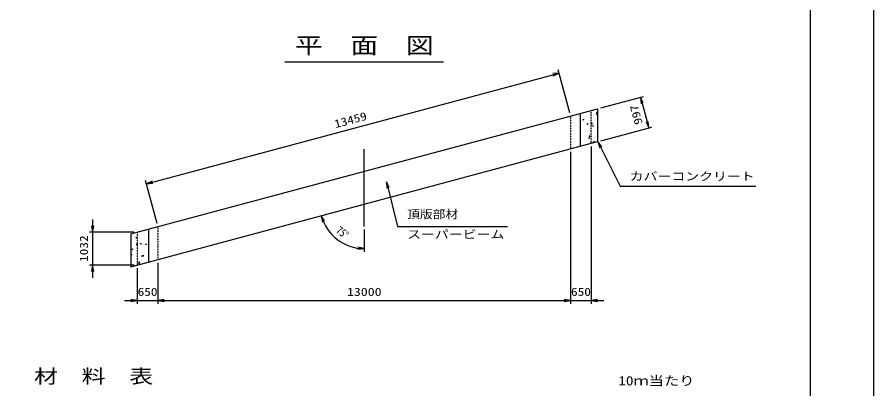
# Model space of a CAD drawing. Units: millimetres at full size. Extents: x 0 to 84100, y 0 to 59400.
# Drawn here: x 57117 to 84100, y 18476 to 30173 of the extents above; entities that cross this region are included whole.
import ezdxf
from ezdxf.enums import TextEntityAlignment as Align

# ---------------------------------------------------------------- set-up
doc = ezdxf.new("R2010")
doc.units = ezdxf.units.MM
doc.linetypes.add('CHAIN', pattern=[18.5, 12, -1.5, 3.5, -1.5])
doc.linetypes.add('DASHED_SPACED', pattern=[12, 6, -6])
for name, color, linetype, lineweight in [('0_2', 7, 'Continuous', 25), ('D-BMK', 2, 'CHAIN', 25), ('D-DCR-HCHn', 4, 'Continuous', 9), ('D-STR-STRn', 1, 'Continuous', 25), ('D-STR-TXT', 7, 'Continuous', 25), ('D-TTL', 2, 'Continuous', 25), ('D-TTL-TXT', 7, 'Continuous', 25)]:
    doc.layers.add(name, color=color, linetype=linetype, lineweight=lineweight)
doc.layers.add('D-MTR', color=7, linetype='Continuous')
doc.styles.add('ＭＳ ゴシック', font='')
doc.styles.get('ＭＳ ゴシック').set_extended_font_data('MS Gothic')

# ---------------------------------------------------------------- blocks, each defined once
blk = doc.blocks.new('open_arrow')
at = {"color": 0, "linetype": 'Continuous', "lineweight": -2}
blk.add_lwpolyline([(7.5, 1.25), (0, 0), (7.5, -1.25)], dxfattribs=at)

msp = doc.modelspace()

# ---------------------------------------------------------------- linework, layer by layer
at = {"layer": '0_2'}
for p, q in [((61187.653, 24931.24), (74187.653, 28414.579)), ((74524.118, 27158.876), (74161.771, 28511.172)), ((75496.593, 27315.922), (76848.889, 27678.268)), ((76752.296, 27652.387), (77010.339, 26689.359)), ((75496.593, 26283.751), (77106.931, 26715.24)), ((74550, 25930.113), (74550, 21153.953)), ((74550, 25930.113), (74550, 21153.953)), ((75200, 26104.28), (75200, 21153.953)), ((61524.118, 23675.536), (61161.771, 25027.832)), ((59495, 23803.437), (59495, 21971.267)), ((68050, 23488.443), (68050, 22788.443)), ((60795, 23403.437), (59395, 23403.437)), ((61550, 22446.773), (61550, 21153.953)), ((61550, 22446.773), (61550, 21153.953)), ((60800, 22371.267), (59395, 22371.267)), ((60900, 22271.267), (60900, 21153.953)), ((60500, 21253.953), (61950, 21253.953)), ((61550, 21253.953), (74550, 21253.953)), ((74150, 21253.953), (75600, 21253.953))]:
    msp.add_line(p, q, dxfattribs=at)
msp.add_arc((68050, 24288.443), 1400, 195, 270, dxfattribs=at)
at = {"layer": 'D-BMK'}
msp.add_line((68050, 23588.443), (68050, 26020.613), dxfattribs=at)
at = {"layer": 'D-DCR-HCHn'}
for p, q in [((74996.786, 27181.999), (75022.331, 27179.764)), ((75022.521, 27179.633), (75020.893, 27188.459)), ((75356.331, 27150.567), (75380.821, 27179.753)), ((75356.335, 27150.543), (75386.699, 27147.886)), ((75358.504, 27113.35), (75394.073, 27127.004)), ((75358.548, 27113.287), (75383.817, 27096.243)), ((75386.889, 27147.752), (75381.015, 27179.595)), ((75383.842, 27096.249), (75394.142, 27126.947)), ((74931.671, 26949.505), (74967.241, 26963.158)), ((74931.715, 26949.442), (74956.984, 26932.398)), ((74957.009, 26932.403), (74967.309, 26963.101)), ((75062.448, 26800.331), (75086.939, 26829.518)), ((75062.453, 26800.307), (75092.817, 26797.651)), ((75093.004, 26797.519), (75087.13, 26829.362)), ((75187.081, 26807.336), (75200, 26820.8)), ((75187.13, 26807.237), (75200, 26805.241)), ((75200, 26820.8), (75226.649, 26848.574)), ((75200, 26805.241), (75232.31, 26800.23)), ((75232.271, 26800.269), (75226.659, 26848.514)), ((75234.901, 26744.974), (75270.47, 26758.627)), ((75234.944, 26744.912), (75260.213, 26727.867)), ((75260.237, 26727.873), (75270.538, 26758.571)), ((75132.935, 26418.218), (75157.426, 26447.404)), ((75163.487, 26415.405), (75157.613, 26447.248)), ((75111.298, 26376.597), (75146.867, 26390.251)), ((75111.34, 26376.536), (75136.609, 26359.491)), ((75132.938, 26418.194), (75163.302, 26415.538)), ((75136.633, 26359.497), (75146.933, 26390.195)), ((75254.431, 26228.399), (75293.999, 26269.637)), ((75254.479, 26228.301), (75276.755, 26224.846)), ((75298.533, 26230.682), (75294.008, 26269.578)), ((60853.427, 23231.897), (60888.996, 23245.551)), ((60853.477, 23231.838), (60878.746, 23214.794)), ((60878.769, 23214.795), (60889.069, 23245.493)), ((60944.787, 23416.777), (60956.774, 23415.728)), ((60956.95, 23415.668), (60956.182, 23419.831)), ((60865.56, 23010.495), (60905.128, 23051.733)), ((60865.6, 23010.424), (60910.78, 23003.416)), ((60910.747, 23003.436), (60905.135, 23051.68)), ((60996.867, 23036.294), (61021.358, 23065.481)), ((60996.896, 23036.272), (61027.26, 23033.615)), ((61027.433, 23033.554), (61021.559, 23065.396)), ((61156.656, 23027.366), (61192.226, 23041.02)), ((61156.706, 23027.308), (61181.975, 23010.264)), ((61181.997, 23010.265), (61192.298, 23040.963)), ((60725, 22712.295), (60727.475, 22715.245)), ((60725, 22684.113), (60733.377, 22683.38)), ((60733.548, 22683.32), (60727.674, 22715.163)), ((60729.823, 22863.52), (60765.393, 22877.174)), ((60729.873, 22863.462), (60755.142, 22846.418)), ((60755.164, 22846.419), (60765.465, 22877.117)), ((61033.053, 22658.989), (61068.623, 22672.643)), ((61058.393, 22641.889), (61068.693, 22672.587)), ((61067.354, 22654.181), (61091.844, 22683.367)), ((61097.915, 22651.44), (61092.042, 22683.283)), ((60932.91, 22431.558), (60972.477, 22472.796)), ((60932.949, 22431.488), (60978.129, 22424.481)), ((60978.097, 22424.5), (60972.485, 22472.745)), ((61033.102, 22658.932), (61058.371, 22641.888)), ((61067.382, 22654.158), (61097.746, 22651.502))]:
    msp.add_line(p, q, dxfattribs=at)
at = {"layer": 'D-STR-STRn'}
for p, q in [((60700, 23351.187), (75400, 27290.04)), ((75400, 27290.04), (75400, 26257.87)), ((74845, 27141.328), (74845, 26109.158)), ((60700, 22319.016), (75400, 26257.87)), ((61255, 23499.899), (61255, 22467.728)), ((60700, 23351.187), (60700, 22319.016))]:
    msp.add_line(p, q, dxfattribs=at)
at = {"layer": 'D-STR-STRn', "linetype": 'DASHED_SPACED'}
for p, q in [((74550, 27062.283), (74550, 26030.113)), ((75200, 26204.28), (75200, 27236.45)), ((61550, 23578.944), (61550, 22546.773)), ((60900, 23404.777), (60900, 22372.606))]:
    msp.add_line(p, q, dxfattribs=at)
at = {"layer": 'D-STR-TXT'}
for points in [[(75409.12, 26256.285), (76109.12, 24856.285), (76309.12, 24856.285), (80379.932, 24856.285)], [(68750, 24992.093), (69100, 23588.443), (69300, 23588.443), (72562.437, 23588.443)]]:
    msp.add_lwpolyline(points, dxfattribs=at)
at = {"layer": 'D-TTL'}
for points in [[(0, 0), (84100, 0), (84100, 59400), (0, 59400)], [(2000, 2000), (82100, 2000), (82100, 57400), (2000, 57400)]]:
    msp.add_lwpolyline(points, close=True, dxfattribs=at)
at = {"layer": 'D-TTL-TXT'}
msp.add_line((65550, 28770), (70550, 28770), dxfattribs=at)

# ---------------------------------------------------------------- block references
at = {"layer": '0_2', "xscale": 26.7, "yscale": 26.7}
for p, rotation in [((74187.653, 28414.579), 195), ((76752.296, 27652.387), 285), ((77010.339, 26689.359), 105), ((61187.653, 24931.24), 15), ((66697.704, 23926.096), 289.1), ((59495, 23403.437), 90), ((68050, 22888.443), 175.9), ((59495, 22371.267), 270), ((60900, 21253.953), 180), ((74550, 21253.953), 180), ((74550, 21253.953), 180)]:
    msp.add_blockref('open_arrow', p, dxfattribs=dict(at, rotation=rotation))
for p in [(61550, 21253.953), (61550, 21253.953), (75200, 21253.953)]:
    msp.add_blockref('open_arrow', p, dxfattribs=at)
at = {"layer": 'D-STR-TXT', "xscale": 26.7, "yscale": 26.7}
for p, rotation in [((75409.12, 26256.285), 296.6), ((68750, 24992.093), 284)]:
    msp.add_blockref('open_arrow', p, dxfattribs=dict(at, rotation=rotation))

# ---------------------------------------------------------------- texts
at = {"layer": '0_2', "style": 'ＭＳ ゴシック'}
for s, rotation, width, p in [('997', 105, 1.2, (76615.688, 27099.697)), ('13459', 15, 1.2, (67616.478, 26938.539)), ('75°', 322.5, 0.8, (67365.143, 23395.921)), ('1032', 90, 1.2, (59220, 22887.352))]:
    msp.add_text(s, height=256.6, rotation=rotation, dxfattribs=dict(at, width=width)).set_placement(p, align=Align.MIDDLE_CENTER)
for s, width, p in [('650', 1.2, (61225, 21528.953)), ('13000', 1.25, (68050, 21528.953)), ('650', 1.2, (74875, 21528.953))]:
    msp.add_text(s, height=256.6, dxfattribs=dict(at, width=width)).set_placement(p, align=Align.MIDDLE_CENTER)
at = {"layer": 'D-MTR', "style": 'ＭＳ ゴシック', "width": 1.25}
msp.add_text('材\u3000料\u3000表', height=439.9, dxfattribs=at).set_placement((57650, 18520), align=Align.BOTTOM_LEFT)
at = {"layer": 'D-MTR', "style": 'ＭＳ ゴシック', "width": 1.2}
msp.add_text('10ｍ当たり', height=293.3, dxfattribs=at).set_placement((78450, 18496.667), align=Align.BOTTOM_RIGHT)
at = {"layer": 'D-STR-TXT', "style": 'ＭＳ ゴシック', "width": 1.25}
for s, p in [('カバーコンクリート', (76409.12, 24956.285)), ('スーパービーム', (69400, 23129.814))]:
    msp.add_text(s, height=256.6, dxfattribs=at).set_placement(p, align=Align.BOTTOM_LEFT)
at = {"layer": 'D-STR-TXT', "style": 'ＭＳ ゴシック', "width": 1.15}
msp.add_text('頂版部材\u3000\u3000\u3000\u3000', height=256.6, dxfattribs=at).set_placement((69400, 24097.072), align=Align.TOP_LEFT)
at = {"layer": 'D-TTL-TXT', "style": 'ＭＳ ゴシック', "width": 1.25}
msp.add_text('平\u3000面\u3000図', height=513.2, dxfattribs=at).set_placement((68050, 28870), align=Align.BOTTOM_CENTER)

doc.saveas('drawing.dxf')
